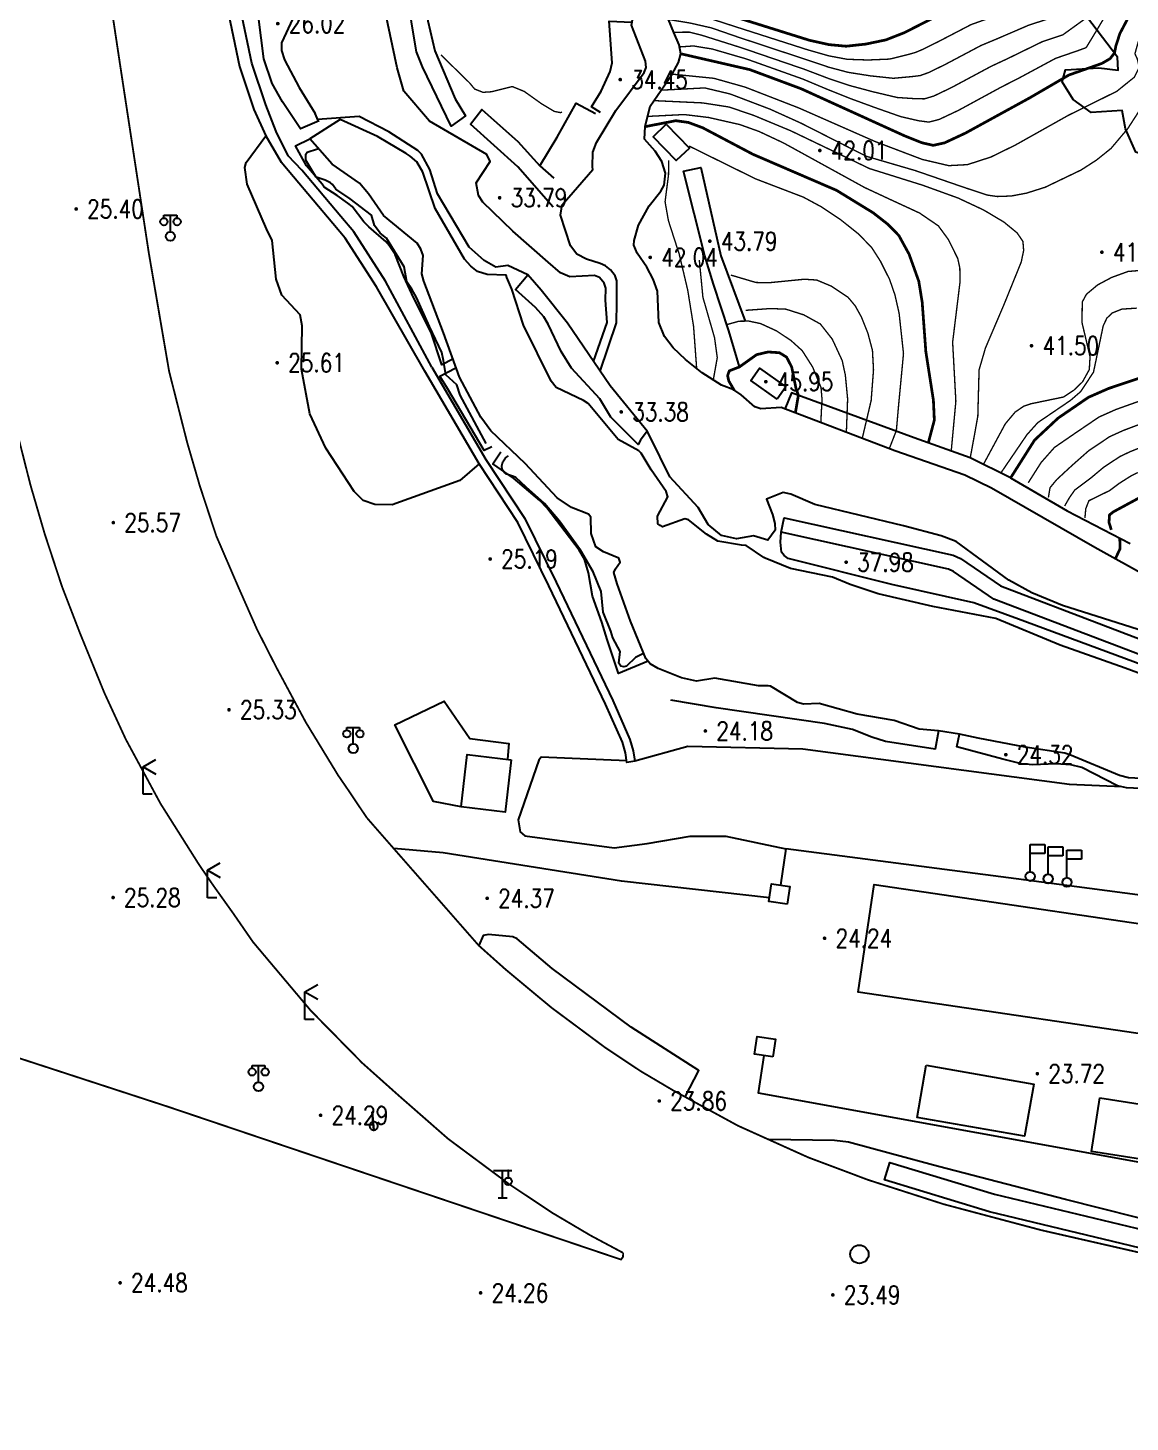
# Model space of a CAD drawing. Extents: x 404846 to 408477, y 3390929 to 3392894.
# Drawn here: x 406356.7 to 406416.8, y 3392216.5 to 3392292.5 of the extents above; entities that cross this region are included whole.
import ezdxf
from ezdxf.enums import TextEntityAlignment as Align

# ---------------------------------------------------------------- set-up
doc = ezdxf.new("R2010")
doc.units = 0
doc.header["$LTSCALE"] = 0.5
doc.header["$PDSIZE"] = 0.2
doc.layers.get('0').update_dxf_attribs({"linetype": 'CONTINUOUS'})
doc.layers.add('ASSIST', color=7, linetype='CONTINUOUS', plot=False)
for name, color, linetype in [('DGX', 2, 'CONTINUOUS'), ('DLDW', 11, 'CONTINUOUS'), ('DLSS', 4, 'CONTINUOUS'), ('DMTZ', 3, 'CONTINUOUS'), ('GCD', 1, 'CONTINUOUS'), ('GXYZ', 2, 'CONTINUOUS'), ('JMD', 6, 'CONTINUOUS'), ('SXSS', 5, 'CONTINUOUS'), ('ZBTZ', 3, 'CONTINUOUS')]:
    doc.layers.add(name, color=color, linetype=linetype)
doc.styles.add('HZ', font='rs.shx', dxfattribs={"width": 0.8, "bigfont": 'hztxt.shx'})
doc.linetypes.add('1033B', pattern='A,1,[186,AAA.SHX,S=1,R=0,X=0,Y=0],1', length=2)
doc.linetypes.add('10412', pattern='A,2,[158,AAA.SHX,S=1,R=0,X=0,Y=0],2,[151,AAA.SHX,S=1,R=0,X=0,Y=3],1e-11', length=4)
doc.linetypes.add('10422', pattern='A,0.75,[150,AAA.SHX,S=0.5,R=0,X=0,Y=0.5],1.5,[177,AAA.SHX,S=1,R=0,X=0,Y=0.4],0.75', length=3)
doc.linetypes.add('1161', pattern='A,0,[149,AAA.SHX,S=0.15,R=0,X=0,Y=0],-1.6', length=1.6)
doc.linetypes.add('444', pattern='A,4.5,[145,AAA.SHX,S=1,R=0,X=0,Y=1],4.5,-0.5,[146,AAA.SHX,S=1,R=0,X=0,Y=0],-0.5', length=10)

# ---------------------------------------------------------------- blocks, each defined once
blk = doc.blocks.new('gc097')
for p, q in [((-0.7, 2), (-0.7, 2.3)), ((-0.7, 2.3), (0.7, 2.3)), ((0, 0.5), (0, 2.3)), ((0.7, 2.3), (0.7, 2))]:
    blk.add_line(p, q)
for centre, radius in [((-0.7, 1.6), 0.4), ((0.73, 1.6), 0.4), ((0, 0), 0.5)]:
    blk.add_circle(centre, radius)
blk = doc.blocks.new('GC200')
at = {"linetype": 'Continuous', "const_width": 0.2, "flags": 128}
blk.add_lwpolyline([(-0.1, 0, 1), (0.1, 0, 1)], format="xyb", close=True, dxfattribs=at)
blk = doc.blocks.new('gc098')
for p, q in [((0, 0.5), (0, 3.5)), ((0, 3.5), (1.6, 3.5)), ((1.6, 3.5), (1.6, 2.5)), ((1.6, 2.5), (0, 2.5))]:
    blk.add_line(p, q)
blk.add_circle((0, 0), 0.5)
blk = doc.blocks.new('gc052')
for p, q in [((0, 3), (1.39, 3.8)), ((0, 3), (1.39, 2.2)), ((0, 0), (0, 3)), ((1, 0), (0, 0))]:
    blk.add_line(p, q)
blk = doc.blocks.new('gc063')
for p, q in [((-1, 3), (1, 3)), ((0, 0), (0, 3)), ((0.6, 3), (0.6, 2.2)), ((-0.5, 0), (0.5, 0))]:
    blk.add_line(p, q)
blk.add_circle((0.6, 1.8), 0.4)
blk.add_point((0.6, 3))
blk.add_point((0.6, 3))
blk = doc.blocks.new('gc188')
blk.add_circle((0, 0), 1)

msp = doc.modelspace()

# ---------------------------------------------------------------- linework, layer by layer
at = {"layer": 'ASSIST', "linetype": 'Continuous', "elevation": 24.33, "flags": 128}
msp.add_lwpolyline([(406375.618, 3392232.44), (406375.638, 3392232.442), (406375.657, 3392232.446), (406375.676, 3392232.451), (406375.694, 3392232.458), (406375.712, 3392232.467), (406375.729, 3392232.477), (406375.745, 3392232.488), (406375.76, 3392232.501), (406375.774, 3392232.515), (406375.786, 3392232.53), (406375.797, 3392232.546), (406375.807, 3392232.564), (406375.815, 3392232.582), (406375.821, 3392232.6), (406375.826, 3392232.619), (406375.829, 3392232.639), (406375.831, 3392232.658), (406375.831, 3392232.678), (406375.829, 3392232.697), (406375.825, 3392232.717), (406375.82, 3392232.736), (406375.813, 3392232.754), (406375.804, 3392232.772), (406375.794, 3392232.789), (406375.783, 3392232.805), (406375.77, 3392232.819), (406375.756, 3392232.833), (406375.741, 3392232.846), (406375.725, 3392232.857), (406375.708, 3392232.866), (406375.69, 3392232.874), (406375.671, 3392232.881), (406375.652, 3392232.886), (406375.633, 3392232.889), (406375.613, 3392232.89), (406375.593, 3392232.89), (406375.574, 3392232.888), (406375.554, 3392232.885), (406375.536, 3392232.879), (406375.517, 3392232.872), (406375.499, 3392232.864), (406375.483, 3392232.854), (406375.467, 3392232.842), (406375.452, 3392232.83), (406375.438, 3392232.816), (406375.426, 3392232.8), (406375.414, 3392232.784), (406375.405, 3392232.767), (406375.397, 3392232.749), (406375.39, 3392232.731), (406375.385, 3392232.712), (406375.382, 3392232.692), (406375.381, 3392232.673), (406375.381, 3392232.653), (406375.383, 3392232.633), (406375.386, 3392232.614), (406375.392, 3392232.595), (406375.399, 3392232.577), (406375.407, 3392232.559), (406375.417, 3392232.542), (406375.429, 3392232.526), (406375.441, 3392232.511), (406375.456, 3392232.497), (406375.471, 3392232.485), (406375.487, 3392232.474), (406375.504, 3392232.464), (406375.522, 3392232.456), (406375.541, 3392232.45), (406375.56, 3392232.445), (406375.579, 3392232.442), (406375.599, 3392232.44), (406375.618, 3392232.44)], close=True, dxfattribs=at)
at = {"layer": 'DGX', "linetype": 'Continuous', "flags": 128}
for points, const_width, elevation in [([(406413.178, 3392292.165), (406415.444, 3392293.8), (406417.288, 3392294.947), (406421.02, 3392296.231)], 0.075, 39), ([(406414.449, 3392291.467), (406415.031, 3392292.422), (406415.652, 3392293.471), (406415.995, 3392293.901), (406416.73, 3392294.372), (406418.525, 3392294.821), (406419.555, 3392295.178), (406421.708, 3392296.121)], 0.075, 39.5), ([(406412.213, 3392294.187), (406411.882, 3392294.032), (406411.539, 3392293.892), (406410.594, 3392293.602), (406408.963, 3392293.005), (406408.173, 3392292.723), (406406.372, 3392291.785), (406405.568, 3392291.385), (406405.154, 3392291.21), (406404.741, 3392291.09), (406403.732, 3392290.843), (406402.562, 3392290.794), (406401.42, 3392290.832), (406400.423, 3392291.019), (406399.254, 3392291.353), (406395.32, 3392292.612), (406393.756, 3392293.118), (406392.592, 3392293.405), (406391.686, 3392293.47)], 0.075, 38), ([(406395.121, 3392293.199), (406399.36, 3392291.87), (406400.437, 3392291.631), (406401.364, 3392291.545), (406402.434, 3392291.661), (406403.527, 3392291.889), (406404.548, 3392292.288), (406407.626, 3392293.86)], 0.15, 37.5), ([(406392.359, 3392291.131), (406396.115, 3392290.267), (406398.91, 3392289.226), (406404.554, 3392286.657), (406405.496, 3392286.28), (406406.112, 3392286.14), (406406.731, 3392286.276), (406407.87, 3392286.808), (406411.397, 3392288.743), (406413.511, 3392289.976), (406415.312, 3392290.608), (406415.756, 3392290.868), (406415.997, 3392291.179), (406416.069, 3392291.553), (406416.29, 3392292.239), (406416.767, 3392293.145)], 0.15, 40), ([(406412.358, 3392293.029), (406411.324, 3392292.695), (406409.571, 3392291.94), (406408.72, 3392291.586), (406406.747, 3392290.541), (406405.859, 3392290.108), (406405.394, 3392289.942), (406404.93, 3392289.887), (406403.938, 3392289.796), (406402.689, 3392289.929), (406401.475, 3392290.12), (406400.416, 3392290.401), (406399.168, 3392290.821), (406395.519, 3392292.026), (406394.015, 3392292.546), (406392.822, 3392292.816), (406391.683, 3392293)], 0.075, 38.5), ([(406413.178, 3392292.165), (406412.053, 3392291.789), (406410.18, 3392290.874), (406409.268, 3392290.449), (406407.121, 3392289.297), (406406.15, 3392288.831), (406405.633, 3392288.675), (406405.119, 3392288.685), (406404.143, 3392288.75), (406402.817, 3392289.063), (406401.531, 3392289.407), (406400.409, 3392289.784), (406399.082, 3392290.289), (406395.718, 3392291.44), (406393.502, 3392292.141), (406392.829, 3392292.312), (406392.472, 3392292.311), (406391.961, 3392292.302)], 0.075, 39), ([(406402.455, 3392285.546), (406405.126, 3392284.766), (406407.909, 3392283.807), (406409.044, 3392283.431), (406409.6, 3392283.349), (406410.369, 3392283.377), (406411.193, 3392283.532), (406412.214, 3392283.854), (406414.178, 3392284.797), (406415.023, 3392285.343), (406415.808, 3392285.974), (406416.722, 3392287.058), (406417.565, 3392288.363), (406418.156, 3392290.067), (406418.679, 3392291.457), (406419.903, 3392293.058)], 0.075, 41), ([(406402.935, 3392286.351), (406405.513, 3392285.372), (406406.956, 3392285.033), (406407.975, 3392285.087), (406409.256, 3392285.502), (406410.577, 3392286.148), (406413.472, 3392287.773), (406416.119, 3392289.085), (406417.071, 3392289.852), (406417.346, 3392290.387), (406417.243, 3392290.84), (406417.109, 3392291.135), (406417.536, 3392292.651)], 0.075, 40.5), ([(406414.449, 3392291.467), (406413.997, 3392291.302), (406412.782, 3392290.883), (406410.788, 3392289.809), (406409.815, 3392289.313), (406407.496, 3392288.052), (406406.44, 3392287.553), (406405.873, 3392287.408), (406405.307, 3392287.482), (406404.349, 3392287.703), (406402.944, 3392288.197), (406401.586, 3392288.695), (406400.402, 3392289.167), (406398.996, 3392289.757), (406395.917, 3392290.853), (406394.065, 3392291.392), (406393.036, 3392291.56), (406392.279, 3392291.507)], 0.075, 39.5), ([(406379.275, 3392291.068), (406380.83, 3392289.547), (406381.108, 3392289.211), (406381.56, 3392289.031), (406382.023, 3392289.062), (406383.163, 3392289.345), (406383.811, 3392289.081), (406384.754, 3392288.409), (406385.442, 3392287.994), (406385.78, 3392287.924), (406385.877, 3392287.956)], 0.075, 34), ([(406391.282, 3392289.148), (406393.654, 3392289.271), (406395.039, 3392288.941), (406397.209, 3392288.115), (406398.9, 3392287.351), (406402.455, 3392285.546)], 0.075, 41), ([(406391.878, 3392290.022), (406394.152, 3392289.796), (406395.854, 3392289.316), (406398.783, 3392288.179), (406402.935, 3392286.351)], 0.075, 40.5), ([(406390.894, 3392288.578), (406393.538, 3392288.454), (406394.986, 3392288.229), (406396.342, 3392287.766), (406398.354, 3392286.929), (406402.637, 3392284.873)], 0.075, 41.5), ([(406390.548, 3392287.718), (406392.535, 3392287.819), (406393.87, 3392287.658), (406395.568, 3392287.272), (406396.617, 3392286.896), (406397.95, 3392286.27), (406402.378, 3392283.836), (406403.63, 3392283.252)], 0.075, 42), ([(406390.41, 3392287.161), (406392.077, 3392287.484), (406392.765, 3392287.387), (406393.543, 3392287.098), (406396.278, 3392285.654), (406400.844, 3392283.684), (406402.844, 3392282.457), (406403.643, 3392281.831), (406404.236, 3392281.225), (406404.794, 3392280.208), (406405.325, 3392278.727), (406405.511, 3392277.579), (406405.709, 3392274.891), (406406.122, 3392272.237), (406406.172, 3392271.155), (406405.844, 3392269.914)], 0.15, 42.5), ([(406392.802, 3392286.1), (406396.428, 3392284.312), (406399.029, 3392283.316), (406400, 3392282.794), (406401.057, 3392282.09), (406402.032, 3392281.312), (406402.756, 3392280.568), (406403.232, 3392279.823), (406403.735, 3392278.822), (406404.025, 3392277.982), (406404.251, 3392276.987), (406404.491, 3392274.784), (406404.216, 3392271.885), (406404.103, 3392270.593), (406403.716, 3392269.596)], 0.075, 43), ([(406393.214, 3392273.967), (406393.045, 3392276.265), (406392.726, 3392278.246), (406392.262, 3392280.209), (406391.673, 3392282.034), (406391.492, 3392283.062), (406391.677, 3392284.524), (406391.69, 3392285.319)], 0.075, 43), ([(406402.637, 3392284.873), (406405.533, 3392283.966), (406407.466, 3392283.267), (406408.859, 3392282.615), (406409.968, 3392281.955), (406410.688, 3392281.363), (406411.004, 3392280.897), (406411.042, 3392280.405), (406410.909, 3392279.773), (406409.971, 3392277.459), (406408.96, 3392275.09), (406408.612, 3392273.896), (406408.543, 3392271.371), (406408.38, 3392270.456), (406408.129, 3392269.091)], 0.075, 41.5), ([(406403.63, 3392283.252), (406405.372, 3392282.446), (406406.39, 3392281.75), (406406.933, 3392281.01), (406407.449, 3392279.968), (406407.561, 3392279.456), (406407.575, 3392278.706), (406407.17, 3392275.405), (406407.346, 3392272.185), (406407.093, 3392269.464)], 0.075, 42), ([(406394.12, 3392273.347), (406394.337, 3392274.563), (406394.19, 3392275.645), (406393.555, 3392277.85), (406393.358, 3392279.882)], 0.075, 43.5), ([(406395.076, 3392279.066), (406396.44, 3392278.662), (406397.125, 3392278.645), (406399.085, 3392278.838), (406399.755, 3392278.796), (406400.558, 3392278.46), (406401.466, 3392277.855), (406401.855, 3392277.393), (406402.2, 3392276.771), (406402.546, 3392275.904), (406402.798, 3392274.96), (406402.856, 3392273.899), (406402.727, 3392272.225), (406402.241, 3392270.157)], 0.075, 43.5), ([(406408.847, 3392268.738), (406410.041, 3392270.953), (406410.582, 3392271.598), (406411.046, 3392271.912), (406411.425, 3392272.044), (406413.212, 3392272.414), (406413.771, 3392272.781), (406414.254, 3392273.245), (406414.622, 3392273.913), (406414.662, 3392274.615), (406414.224, 3392276.475), (406414.238, 3392277.598), (406414.465, 3392278.019), (406415.071, 3392278.526), (406415.842, 3392278.938), (406416.733, 3392279.261), (406417.568, 3392279.333)], 0.075, 41), ([(406395.883, 3392277.142), (406397.239, 3392277.24), (406398.079, 3392277.206), (406399.054, 3392276.896), (406399.958, 3392276.398), (406400.608, 3392275.57), (406401.149, 3392274.402), (406401.32, 3392273.61), (406401.445, 3392272.309), (406401.375, 3392270.486)], 0.075, 44), ([(406417.198, 3392277.262), (406416.398, 3392277.208), (406415.881, 3392277.003), (406415.585, 3392276.726), (406415.382, 3392276.307), (406414.85, 3392273.769), (406414.154, 3392272.714), (406413.605, 3392272.238), (406411.818, 3392271.023), (406411.223, 3392270.363), (406409.798, 3392268.271)], 0.075, 40.5), ([(406394.897, 3392276.375), (406395.522, 3392276.55), (406396.059, 3392276.555), (406396.702, 3392276.419), (406397.563, 3392276.024), (406398.365, 3392275.49), (406398.972, 3392274.94), (406399.54, 3392274.045), (406399.995, 3392272.933), (406400.048, 3392272.29), (406399.983, 3392271.015)], 0.075, 44.5), ([(406435.065, 3392276.253), (406434.528, 3392275.762), (406433.783, 3392275.197), (406432.813, 3392274.613), (406431.965, 3392274.227), (406431.194, 3392274.031), (406429.603, 3392274.126), (406428.91, 3392273.999), (406428.298, 3392273.532), (406424.476, 3392270.659), (406422.207, 3392269.172), (406417.419, 3392266.958), (406415.928, 3392266.151), (406415.725, 3392265.987), (406415.696, 3392265.58), (406415.823, 3392265.172)], 0.15, 37.5), ([(406395.261, 3392272.786), (406394.963, 3392273.296), (406394.901, 3392273.586), (406394.994, 3392273.843), (406395.547, 3392274.056), (406396.478, 3392274.723), (406397.107, 3392274.872), (406397.729, 3392274.83), (406398.118, 3392274.588), (406398.397, 3392274.047), (406398.629, 3392272.889), (406398.759, 3392272.506), (406398.594, 3392271.543)], 0.15, 45), ([(406410.333, 3392268.007), (406411.637, 3392270.065), (406412.922, 3392271.266), (406414.576, 3392272.4), (406415.669, 3392272.88), (406418.811, 3392273.933)], 0.15, 40), ([(406419.18, 3392272.843), (406416.069, 3392271.734), (406415.151, 3392271.325), (406413.754, 3392270.376), (406412.722, 3392269.666), (406411.993, 3392268.842), (406411.293, 3392267.741)], 0.075, 39.5), ([(406419.55, 3392271.753), (406416.468, 3392270.588), (406415.725, 3392270.25), (406414.586, 3392269.485), (406413.686, 3392268.69), (406412.844, 3392267.91), (406412.481, 3392267.472), (406412.39, 3392266.935)], 0.075, 39), ([(406419.92, 3392270.663), (406416.868, 3392269.443), (406416.3, 3392269.175), (406415.418, 3392268.595), (406414.71, 3392268.003), (406413.829, 3392267.342), (406413.541, 3392266.931), (406413.278, 3392266.474)], 0.075, 38.5), ([(406417.268, 3392268.297), (406416.875, 3392268.1), (406416.25, 3392267.704), (406415.734, 3392267.316), (406414.601, 3392266.762), (406414.429, 3392266.324), (406414.383, 3392265.814)], 0.075, 38), ([(406416.284, 3392264.73), (406416.299, 3392264.144), (406416.04, 3392263.588)], 0.15, 37.5)]:
    msp.add_lwpolyline(points, dxfattribs=dict(at, const_width=const_width, elevation=elevation))
at = {"layer": 'DLDW', "linetype": 'Continuous'}
for p, q in [((406375.518, 3392233.435), (406375.538, 3392233.437)), ((406375.618, 3392232.44), (406375.518, 3392233.435)), ((406375.638, 3392232.442), (406375.538, 3392233.437)), ((406375.568, 3392232.938), (406375.588, 3392232.94))]:
    msp.add_line(p, q, dxfattribs=at)
at = {"layer": 'DLSS', "linetype": 'Continuous', "const_width": 0.1, "flags": 128}
for points, elevation in [([(406321.363, 3392363.37), (406325.194, 3392361.305), (406327.691, 3392359.851), (406329.502, 3392358.625), (406331.939, 3392356.815), (406333.919, 3392355.167), (406336.495, 3392352.862), (406338.799, 3392350.632), (406341.009, 3392348.331), (406344.475, 3392344.096), (406346.167, 3392341.732), (406347.989, 3392338.984), (406350.903, 3392333.92), (406352.078, 3392331.515), (406353.473, 3392328.379), (406354.77, 3392324.956), (406356.083, 3392321), (406356.945, 3392317.789), (406358.044, 3392313.046), (406358.958, 3392308.331), (406360.178, 3392301.12), (406361.767, 3392290.6), (406363.338, 3392280.298)], 24.191), ([(406363.338, 3392280.298), (406364.45, 3392273.813), (406365.437, 3392269.926), (406366.122, 3392267.573), (406367.019, 3392264.847)], 25.379), ([(406355.785, 3392271.973), (406356.895, 3392267.599), (406357.666, 3392264.952), (406358.609, 3392262.082), (406359.595, 3392259.524), (406360.923, 3392256.274), (406362.088, 3392253.75)], 25.378), ([(406375.227, 3392249.475), (406374.239, 3392250.948), (406373.661, 3392251.792), (406371.897, 3392254.688), (406370.293, 3392257.679), (406369.245, 3392259.739), (406368.202, 3392262.102), (406367.019, 3392264.847)], 25.129), ([(406367.955, 3392244.243), (406366.855, 3392245.785), (406366.093, 3392246.898), (406363.981, 3392250.242), (406362.088, 3392253.75)], 25.011), ([(406395.474, 3392232.674), (406391.925, 3392234.609), (406390.166, 3392235.649), (406388.204, 3392236.955), (406385.295, 3392239.118), (406382.804, 3392241.191), (406381.332, 3392242.505), (406375.834, 3392248.778), (406375.227, 3392249.475)], 24.224), ([(406389.209, 3392225.742), (406387.431, 3392226.691), (406385.325, 3392227.936), (406382.963, 3392229.509), (406379.664, 3392231.962), (406376.972, 3392234.321), (406374.98, 3392236.099), (406372.175, 3392238.953), (406369.025, 3392242.694), (406367.955, 3392244.243)], 24.267), ([(406355.172, 3392236.721), (406364.41, 3392233.707), (406389.087, 3392225.379), (406389.195, 3392225.519), (406389.209, 3392225.742)], 24.098), ([(406395.474, 3392232.674), (406399.313, 3392230.944), (406402.574, 3392229.72), (406406.687, 3392228.397), (406411.999, 3392226.984), (406420.597, 3392225.02), (406430.314, 3392222.927), (406442.082, 3392220.514), (406465.681, 3392215.626)], 23.073)]:
    msp.add_lwpolyline(points, dxfattribs=dict(at, elevation=elevation))
at = {"layer": 'DMTZ', "linetype": '10422', "flags": 128}
for points, elevation in [([(406377.184, 3392299.189), (406378.236, 3392295.158), (406378.56, 3392292.93), (406378.935, 3392291.293), (406380.043, 3392288.67), (406380.615, 3392287.747), (406379.828, 3392287.186), (406378.274, 3392290.416), (406377.947, 3392291.24), (406377.689, 3392292.753), (406377.329, 3392295.213), (406376.236, 3392298.926), (406377.184, 3392299.189)], 34.658), ([(406391.559, 3392287.296), (406392.817, 3392285.986), (406392.103, 3392285.318), (406390.847, 3392286.607), (406391.559, 3392287.296)], 43.356), ([(406397.604, 3392272.306), (406396.171, 3392273.325), (406396.637, 3392273.981), (406398.071, 3392272.962), (406397.604, 3392272.306)], 45.967), ([(406383.106, 3392252.638), (406382.772, 3392249.784), (406380.372, 3392250.064), (406380.705, 3392252.918), (406383.106, 3392252.638)], 25.863)]:
    msp.add_lwpolyline(points, close=True, dxfattribs=dict(at, elevation=elevation))
at = {"layer": 'DMTZ', "linetype": '1033B', "flags": 128}
for points, elevation in [([(406397.822, 3392271.837), (406396.708, 3392271.773), (406396.394, 3392271.884), (406395.649, 3392272.538), (406395.236, 3392272.801), (406394.575, 3392273.059), (406393.518, 3392273.728), (406392.596, 3392274.453), (406391.934, 3392275.093), (406391.467, 3392275.721), (406391.149, 3392276.488), (406391.079, 3392278.194), (406390.844, 3392278.85), (406390.505, 3392279.492), (406389.973, 3392280.252), (406389.79, 3392280.694), (406389.801, 3392280.952), (406390.05, 3392281.789), (406390.633, 3392282.843), (406391.268, 3392283.643), (406391.441, 3392283.972), (406391.523, 3392284.62), (406391.318, 3392285.26), (406390.948, 3392285.828), (406390.37, 3392286.482), (406390.41, 3392287.161), (406390.687, 3392288.274), (406391.878, 3392290.022), (406392.217, 3392290.656), (406392.359, 3392291.131), (406392.253, 3392291.628), (406391.961, 3392292.302), (406391.683, 3392293), (406391.667, 3392293.39), (406391.899, 3392294.404), (406391.777, 3392295.325), (406391.134, 3392296.949)], 41.502), ([(406378.654, 3392287.465), (406377.248, 3392289.092), (406376.893, 3392290.37), (406376.002, 3392294.578)], 33.963), ([(406378.958, 3392282.694), (406378.282, 3392284.668), (406377.963, 3392285.247), (406377.588, 3392285.557), (406377.383, 3392285.698), (406375.806, 3392286.613), (406373.77, 3392287.553), (406372.125, 3392286.502)], 30.482), ([(406388.325, 3392276.474), (406388.25, 3392277.691), (406388.255, 3392278.357), (406388.17, 3392278.628), (406387.907, 3392278.933), (406387.64, 3392279.05), (406386.301, 3392278.978), (406385.79, 3392279.194), (406385.114, 3392279.768), (406383.188, 3392281.454), (406381.553, 3392283.039), (406381.32, 3392283.407), (406381.186, 3392284.093), (406381.954, 3392285.255), (406381.766, 3392285.644), (406378.654, 3392287.465)], 36.108), ([(406388.933, 3392270.096), (406387.295, 3392272.054), (406387.052, 3392272.224), (406385.557, 3392272.931), (406385.273, 3392273.274), (406383.775, 3392276.327), (406383.129, 3392278.291), (406382.87, 3392278.927), (406382.836, 3392279.052), (406381.784, 3392279.088), (406381.267, 3392279.26), (406380.893, 3392279.556), (406380.552, 3392279.925), (406378.958, 3392282.694)], 31.929), ([(406425.206, 3392256.968), (406425.147, 3392258.364), (406420.884, 3392260.895), (406414.921, 3392264.21), (406409.291, 3392267.44), (406407.827, 3392268.149), (406404.026, 3392269.478), (406397.822, 3392271.837)], 38.657), ([(406439.71, 3392248.171), (406438.684, 3392249.546), (406434.027, 3392251.069), (406427.694, 3392253.468), (406425.412, 3392254.788), (406424.936, 3392255.06), (406424.707, 3392254.896), (406422.352, 3392255.732), (406419.483, 3392256.563), (406416.571, 3392257.631), (406413.039, 3392258.875), (406409.523, 3392260.333), (406406.098, 3392260.99), (406403.101, 3392261.688), (406401.577, 3392262.183), (406400.617, 3392262.584), (406398.331, 3392263.064), (406396.948, 3392263.634), (406396.881, 3392263.668), (406395.907, 3392264.317), (406395.657, 3392264.343), (406394.373, 3392264.562), (406393.744, 3392264.939), (406392.768, 3392265.725), (406392.572, 3392265.772), (406391.351, 3392265.345), (406391.223, 3392265.404), (406391.099, 3392265.506), (406391.081, 3392265.92), (406391.647, 3392266.98), (406391.55, 3392267.256), (406390.735, 3392268.447), (406390.195, 3392269.355), (406390.059, 3392269.484), (406388.933, 3392270.096)], 32.837)]:
    msp.add_lwpolyline(points, dxfattribs=dict(at, elevation=elevation))
at = {"layer": 'DMTZ', "linetype": '10422', "flags": 128}
for points, elevation in [([(406372.631, 3392287.479), (406371.614, 3392287.033), (406370.623, 3392288.52), (406370.07, 3392289.51), (406369.61, 3392290.851), (406369.321, 3392293.156), (406368.994, 3392294.837), (406369.878, 3392295.046)], 26.005), ([(406387.967, 3392287.926), (406387.479, 3392288.235), (406388.015, 3392289.09), (406388.495, 3392290.17), (406388.6, 3392290.644), (406388.45, 3392292.916), (406389.687, 3392292.863)], 34.574), ([(406385.382, 3392282.772), (406383.464, 3392284.968), (406380.887, 3392287.294), (406381.498, 3392288.094), (406383.459, 3392286.346), (406384.664, 3392285.021), (406385.433, 3392284.342)], 34.965), ([(406384.664, 3392285.021), (406385.611, 3392286.587), (406386.643, 3392288.436), (406387.703, 3392287.885)], 34.536), ([(406379.926, 3392274.472), (406379.32, 3392274.175), (406378.74, 3392275.935), (406377.795, 3392277.814), (406377.24, 3392278.987), (406376.767, 3392280.179), (406376.444, 3392280.686), (406376.292, 3392280.886), (406375.335, 3392281.69), (406375.072, 3392281.974), (406374.428, 3392282.801), (406374.194, 3392282.984), (406373.607, 3392283.41), (406372.907, 3392283.855), (406372.786, 3392284.02), (406371.949, 3392285.026), (406371.333, 3392286.117), (406372.125, 3392286.502)], 25.969), ([(406395.547, 3392274.056), (406394.969, 3392276.02), (406394.136, 3392278.565), (406393.667, 3392280.116), (406392.488, 3392284.725), (406393.436, 3392284.937), (406394.538, 3392280.114), (406395.851, 3392276.551)], 44.123), ([(406390.518, 3392270.56), (406390.152, 3392270.055), (406390.024, 3392269.834), (406388.54, 3392271.315), (406387.941, 3392272.321), (406386.381, 3392273.987), (406385.831, 3392274.902), (406385.117, 3392276.393), (406384.879, 3392276.784), (406384.422, 3392277.304), (406383.343, 3392278.276), (406384.015, 3392279.087)], 33.466), ([(406382.037, 3392269.695), (406381.633, 3392269.502), (406379.632, 3392272.885), (406379.215, 3392273.556), (406380.089, 3392274.016)], 25.842), ([(406390.566, 3392258.013), (406388.949, 3392257.337), (406388.338, 3392259.185), (406388.039, 3392260.132), (406387.532, 3392261.557), (406387.317, 3392262.82), (406387.093, 3392263.573), (406386.812, 3392264.07), (406385.05, 3392266.379), (406384.671, 3392266.773), (406383.23, 3392267.998), (406382.093, 3392268.776), (406382.543, 3392269.435)], 25.641), ([(406410.333, 3392268.007), (406413.412, 3392266.215), (406416.855, 3392264.435)], 39.018), ([(406424.936, 3392255.06), (406417.983, 3392257.622), (406410.77, 3392260.306), (406408.335, 3392261.194), (406403.851, 3392262.183), (406398.195, 3392263.616), (406397.987, 3392263.768), (406397.845, 3392263.961), (406397.784, 3392264.501), (406397.816, 3392265.047)], 36.754), ([(406406.4, 3392254.215), (406406.224, 3392253.207), (406403.515, 3392253.631), (406402.766, 3392253.863), (406401.706, 3392254.284), (406400.183, 3392254.614), (406394.268, 3392255.466), (406391.809, 3392255.882)], 24.739), ([(406380.372, 3392250.064), (406378.87, 3392250.364), (406376.751, 3392254.538), (406379.445, 3392255.829), (406380.852, 3392253.789), (406382.981, 3392253.518), (406382.9, 3392252.662)], 25.265), ([(406431.663, 3392248.914), (406425.563, 3392250.088), (406423.738, 3392250.381), (406422.222, 3392250.407), (406421.952, 3392250.48), (406419.166, 3392250.97), (406418.561, 3392251.006), (406416.647, 3392251.095), (406416.153, 3392251.216), (406414.212, 3392252.212), (406413.606, 3392252.353), (406412.793, 3392252.414), (406411.539, 3392252.359), (406410.932, 3392252.421), (406409.913, 3392252.665), (406407.392, 3392253.341), (406407.55, 3392254.032)], 24.047)]:
    msp.add_lwpolyline(points, dxfattribs=dict(at, elevation=elevation))
at = {"layer": 'DMTZ', "linetype": '10412', "elevation": 35.599, "flags": 128}
msp.add_lwpolyline([(406387.597, 3392274.349), (406388.325, 3392276.474)], dxfattribs=at)
at = {"layer": 'JMD', "linetype": '444', "flags": 128}
for points, elevation in [([(406381.733, 3392269.878), (406380.317, 3392272.523), (406380.137, 3392273.078), (406379.533, 3392273.625), (406379.417, 3392274.415), (406379.327, 3392274.851), (406378.656, 3392276.269), (406377.947, 3392277.838), (406377.68, 3392278.295), (406377.42, 3392278.705), (406377.27, 3392279.508), (406376.304, 3392281.071), (406375.95, 3392281.358), (406375.646, 3392281.771), (406375.479, 3392282.339), (406374.315, 3392283.23), (406373.544, 3392283.746), (406373.357, 3392284.002), (406373.244, 3392284.103), (406372.957, 3392284.248), (406372.461, 3392284.404), (406372.336, 3392284.608), (406371.904, 3392285.325), (406371.906, 3392285.654), (406371.983, 3392285.761), (406372.541, 3392285.949)], 26.606), ([(406390.349, 3392258.45), (406389.885, 3392258.207), (406389.382, 3392257.741), (406389.235, 3392257.695), (406389.082, 3392257.732), (406388.979, 3392257.896), (406389.035, 3392258.54), (406388.641, 3392259.283), (406388.539, 3392259.651), (406388.122, 3392260.686), (406388.006, 3392261.801), (406387.572, 3392262.882), (406386.885, 3392264.073), (406385.729, 3392265.644), (406384.91, 3392266.611), (406383.914, 3392267.501), (406383.357, 3392268.02), (406383.222, 3392268.082), (406382.85, 3392268.208), (406382.711, 3392268.323), (406382.602, 3392268.469), (406382.582, 3392268.669), (406382.645, 3392268.873), (406382.786, 3392269.095), (406382.956, 3392269.215)], 26.485), ([(406417.531, 3392245.234), (406411.055, 3392246.079), (406398.071, 3392247.777), (406397.789, 3392245.797)], 26.152), ([(406396.873, 3392236.506), (406396.573, 3392234.48), (406420.367, 3392230.139)], 25.79)]:
    msp.add_lwpolyline(points, dxfattribs=dict(at, elevation=elevation))
at = {"layer": 'JMD', "linetype": 'Continuous', "flags": 128}
for points, elevation in [([(406398.153, 3392244.762), (406397.156, 3392244.902), (406397.291, 3392245.866), (406398.288, 3392245.727), (406398.153, 3392244.762)], 26.636), ([(406421.966, 3392237.017), (406402.019, 3392239.966), (406402.887, 3392245.838), (406422.834, 3392242.888), (406421.966, 3392237.017)], 26.478), ([(406397.371, 3392236.437), (406396.374, 3392236.576), (406396.509, 3392237.541), (406397.506, 3392237.401), (406397.371, 3392236.437)], 26.636), ([(406405.733, 3392235.98), (406411.593, 3392234.945), (406411.09, 3392232.1), (406405.23, 3392233.135), (406405.733, 3392235.98)], 26.492), ([(406415.189, 3392234.2), (406421, 3392233.298), (406420.546, 3392230.37), (406414.735, 3392231.272), (406415.189, 3392234.2)], 26.139)]:
    msp.add_lwpolyline(points, close=True, dxfattribs=dict(at, elevation=elevation))
at = {"layer": 'SXSS', "linetype": 'Continuous', "flags": 128}
for points, elevation in [([(406370.946, 3392285.56), (406370.286, 3392286.886), (406369.718, 3392288.352), (406368.958, 3392290.622), (406368.262, 3392293.916), (406367.22, 3392297.629), (406366.553, 3392299.955), (406365.369, 3392302.943), (406363.671, 3392306.907), (406363.385, 3392307.654), (406363.273, 3392308.292), (406363.205, 3392309.641), (406363.005, 3392314.452), (406362.54, 3392316.18), (406361.342, 3392320.07), (406359.719, 3392325.647), (406357.892, 3392331.975), (406357.309, 3392333.903), (406355.664, 3392337.391)], 25.087), ([(406356.663, 3392333.654), (406357.23, 3392331.776), (406359.103, 3392325.48), (406360.843, 3392319.945), (406362.044, 3392315.958), (406362.526, 3392314.454), (406362.514, 3392309.625), (406362.586, 3392308.214), (406362.716, 3392307.469), (406363.031, 3392306.647), (406364.73, 3392302.68), (406365.898, 3392299.732), (406366.555, 3392297.441), (406367.591, 3392293.751), (406368.29, 3392290.44), (406369.074, 3392288.1), (406369.725, 3392286.65), (406370.561, 3392285.225)], 25.087), ([(406378.768, 3392274.039), (406376.251, 3392278.736), (406374.516, 3392281.43), (406373.819, 3392282.251), (406371.681, 3392284.791), (406370.946, 3392285.56)], 25.434), ([(406378.391, 3392273.817), (406375.751, 3392278.432), (406374.045, 3392281.081), (406373.372, 3392281.873), (406371.229, 3392284.42), (406370.561, 3392285.225)], 25.434), ([(406378.768, 3392274.039), (406381.726, 3392269.011), (406383.85, 3392265.795), (406385.549, 3392262.314), (406388.64, 3392255.857), (406389.578, 3392253.74), (406389.756, 3392253.115), (406389.846, 3392252.553), (406389.414, 3392252.484), (406389.328, 3392253.021), (406389.166, 3392253.591), (406388.243, 3392255.674), (406385.155, 3392262.123), (406383.469, 3392265.578), (406381.355, 3392268.78), (406378.391, 3392273.817)], 24.909), ([(406425.288, 3392255.411), (406420.736, 3392257.086), (406409.41, 3392261.395), (406407.21, 3392262.906), (406406.952, 3392263.021), (406397.816, 3392265.047), (406397.989, 3392265.83), (406407.204, 3392263.787), (406407.603, 3392263.609), (406409.785, 3392262.111), (406421.017, 3392257.837), (406425.565, 3392256.163)], 35.324), ([(406472.838, 3392214.272), (406460.599, 3392216.894), (406452.163, 3392218.676), (406442.565, 3392220.702), (406428.053, 3392223.682), (406418.318, 3392225.79), (406409.189, 3392227.986), (406403.457, 3392229.726), (406403.745, 3392230.677), (406409.45, 3392228.945), (406418.54, 3392226.759), (406428.258, 3392224.655), (406442.768, 3392221.675), (406452.368, 3392219.649), (406460.806, 3392217.867), (406473.046, 3392215.244)], 22.769)]:
    msp.add_lwpolyline(points, dxfattribs=dict(at, elevation=elevation))
at = {"layer": 'ZBTZ', "linetype": '1161', "flags": 128}
for points, elevation in [([(406355.236, 3392344.151), (406357.07, 3392341.049), (406357.556, 3392340.005), (406357.864, 3392339.053), (406358.174, 3392336.14), (406358.38, 3392335.127), (406358.842, 3392334.311), (406360.318, 3392332.585), (406360.987, 3392331.401), (406361.631, 3392329.775), (406362.037, 3392328.279), (406362.2, 3392326.988), (406362.12, 3392326.132), (406361.697, 3392323.945), (406361.602, 3392323.097), (406361.697, 3392322.085), (406361.929, 3392321.603), (406362.624, 3392320.632), (406363.345, 3392319.288), (406364.035, 3392317.514), (406364.526, 3392315.706), (406364.72, 3392314.273), (406364.471, 3392310.985), (406364.556, 3392309.9), (406364.802, 3392309.289), (406365.592, 3392307.801), (406367.041, 3392304.253), (406367.907, 3392302.265), (406368.262, 3392300.969), (406368.83, 3392298.018), (406369.375, 3392296.103), (406370.003, 3392294.783), (406370.928, 3392293.666), (406371.199, 3392293.06), (406370.579, 3392291.734), (406370.585, 3392291.303), (406370.737, 3392290.804), (406371.538, 3392289.291), (406372.408, 3392287.868)], 25.563), ([(406387.951, 3392273.828), (406388.848, 3392276.453), (406388.853, 3392277.555), (406388.869, 3392278.76), (406388.762, 3392279.023), (406388.518, 3392279.349), (406388.25, 3392279.568), (406387.944, 3392279.695), (406387.204, 3392279.927), (406386.685, 3392280.205), (406386.334, 3392280.653), (406385.787, 3392282.328), (406385.886, 3392282.888), (406387.545, 3392284.815), (406387.541, 3392284.968), (406387.557, 3392285.763), (406387.749, 3392286.299), (406388.815, 3392288.046), (406390.354, 3392290.119), (406390.452, 3392290.393), (406390.417, 3392290.734), (406389.654, 3392292.692), (406389.801, 3392293.46), (406390.615, 3392296.126), (406391.134, 3392296.949)], 36.185), ([(406372.575, 3392287.493), (406372.408, 3392287.868)], 26.015), ([(406397.496, 3392265.153), (406397.101, 3392264.602), (406396.307, 3392264.848), (406395.393, 3392264.674), (406394.574, 3392264.868), (406393.833, 3392265.467), (406393.298, 3392266.387), (406391.755, 3392268.071), (406390.684, 3392270.249), (406390.518, 3392270.56), (406388.503, 3392273.017), (406386.175, 3392276.437), (406384.741, 3392278.251), (406384.015, 3392279.087), (406382.919, 3392279.584), (406382.256, 3392279.504), (406381.623, 3392279.861), (406380.808, 3392280.579), (406379.088, 3392283.504), (406378.666, 3392284.821), (406378.211, 3392285.656), (406378.013, 3392285.862), (406376.421, 3392286.882), (406374.816, 3392287.707), (406372.535, 3392287.55)], 32.69), ([(406381.355, 3392268.78), (406380.302, 3392267.872), (406376.606, 3392266.535), (406375.661, 3392266.547), (406375.025, 3392266.771), (406374.548, 3392267.267), (406372.995, 3392269.621), (406372.127, 3392271.507), (406371.67, 3392273.941), (406371.712, 3392276.299), (406371.589, 3392276.902), (406370.595, 3392277.971), (406370.279, 3392278.847), (406370.07, 3392280.946), (406369.761, 3392281.582), (406368.698, 3392284.029), (406368.582, 3392284.931), (406368.643, 3392285.202), (406369.725, 3392286.65)], 25.55), ([(406439.71, 3392248.171), (406430.834, 3392249.655), (406424.339, 3392250.866), (406421.724, 3392251.006), (406419.144, 3392251.519), (406416.75, 3392251.644), (406416.276, 3392251.78), (406413.565, 3392252.905), (406413.284, 3392252.992), (406411.125, 3392253.327), (406408.565, 3392253.805), (406407.55, 3392254.032), (406406.4, 3392254.215), (406405.348, 3392254.308), (406403.988, 3392254.776), (406401.956, 3392255.123), (406399.9, 3392255.701), (406399.041, 3392255.662), (406398.716, 3392255.751), (406397.238, 3392256.641), (406397.116, 3392256.667), (406396.586, 3392256.667), (406394.203, 3392257.076), (406393.213, 3392256.925), (406392.394, 3392257.096), (406391.109, 3392257.602), (406390.681, 3392257.87), (406390.451, 3392258.155), (406389.605, 3392260.187), (406388.876, 3392262.228), (406388.704, 3392262.845), (406388.788, 3392263.045), (406389.051, 3392263.414), (406388.97, 3392263.631), (406388.143, 3392263.966), (406387.719, 3392264.244), (406387.458, 3392264.979), (406387.451, 3392265.872), (406387.317, 3392266.026), (406386.383, 3392266.384), (406385.606, 3392266.919), (406383.856, 3392268.794), (406381.984, 3392270.573), (406381.451, 3392271.314), (406380.277, 3392273.489), (406379.409, 3392275.915), (406378.341, 3392278.738), (406378.22, 3392279.141), (406378.295, 3392280.133), (406378.172, 3392280.483), (406377.971, 3392280.803), (406376.146, 3392282.321), (406375.318, 3392283.488), (406374.837, 3392284.069), (406373.337, 3392285.114), (406372.125, 3392286.502)], 25.124), ([(406410.333, 3392268.007), (406408.129, 3392269.091), (406405.075, 3392270.192), (406398.381, 3392272.645), (406398.021, 3392271.761)], 43.114), ([(406425.206, 3392256.968), (406419.125, 3392259.16), (406413.169, 3392261.049), (406411.486, 3392261.743), (406410.23, 3392262.431), (406407.366, 3392264.534), (406406.546, 3392264.854), (406404.488, 3392265.392), (406399.661, 3392266.559), (406398.353, 3392267.121), (406397.924, 3392267.203), (406397.021, 3392266.851), (406397.349, 3392266.002), (406397.477, 3392265.519), (406397.496, 3392265.153)], 37.031), ([(406416.4, 3392251.156), (406413.539, 3392251.278), (406399.005, 3392253.206), (406392.725, 3392253.355), (406389.846, 3392252.553)], 24.211), ([(406389.399, 3392252.578), (406384.735, 3392252.777), (406384.605, 3392252.607), (406383.485, 3392249.354), (406383.592, 3392248.713), (406383.845, 3392248.484), (406388.712, 3392247.83), (406390.508, 3392248.061), (406392.854, 3392248.46), (406394.802, 3392248.46), (406398.071, 3392247.777)], 24.747), ([(406397.183, 3392245.097), (406389.124, 3392246.009), (406379.393, 3392247.562), (406376.698, 3392247.793)], 24.309), ([(406392.591, 3392234.246), (406393.329, 3392235.686), (406389.642, 3392238.044), (406385.343, 3392241.25), (406383.433, 3392242.869), (406383.197, 3392242.973), (406381.865, 3392243.103), (406381.58, 3392243.053), (406381.332, 3392242.505)], 24.231), ([(406456.425, 3392220.775), (406446.737, 3392222.253), (406436.264, 3392223.975), (406427.363, 3392225.773), (406419.08, 3392227.206), (406413.321, 3392228.655), (406406.395, 3392230.451), (406403.831, 3392231.136), (406401.491, 3392231.79), (406400.738, 3392231.881), (406397.141, 3392231.922)], 23.298)]:
    msp.add_lwpolyline(points, dxfattribs=dict(at, elevation=elevation))
at = {"layer": 'ZBTZ', "linetype": '1161', "elevation": 39.384, "flags": 128}
msp.add_lwpolyline([(406418.557, 3392295.624), (406421.965, 3392295.527), (406429.452, 3392296.926), (406432.05, 3392298.335), (406432.401, 3392298.265), (406433.646, 3392296.721), (406436.881, 3392296.184), (406438.851, 3392296.371), (406439.224, 3392296.255), (406441.574, 3392292.684), (406441.433, 3392291.736), (406440.887, 3392291.419), (406438.504, 3392291.458), (406433.245, 3392293.773), (406432.478, 3392293.875), (406432.022, 3392293.666), (406430.795, 3392291.611), (406430.134, 3392291.368), (406427.699, 3392290.001), (406427.738, 3392289.814), (406425.354, 3392288.444), (406423.249, 3392288.859), (406422.648, 3392288.742), (406421.237, 3392287.422), (406421.078, 3392286.842), (406421.768, 3392285.307), (406421.519, 3392284.65), (406420.749, 3392284.196), (406420.308, 3392284.311), (406419.65, 3392285.469), (406419.002, 3392285.41), (406417.832, 3392285.555), (406417.16, 3392285.764), (406416.603, 3392287.045), (406416.413, 3392288.038), (406414.723, 3392287.931), (406413.747, 3392288.648), (406413.148, 3392289.597), (406413.333, 3392290.258), (406415.141, 3392290.375), (406416.194, 3392290.244), (406416.154, 3392290.956), (406414.755, 3392292.79), (406413.602, 3392294.313), (406410.805, 3392295.535), (406408.784, 3392297.164), (406409.433, 3392299.396), (406408.8, 3392299.936), (406408.903, 3392300.266), (406411.174, 3392301.719), (406412.088, 3392302.929), (406412.723, 3392303.057), (406415.99, 3392303.4), (406418.058, 3392303.424), (406420.122, 3392302.232), (406421.192, 3392301.294), (406421.212, 3392300.268), (406420.697, 3392299.223), (406420.12, 3392297.501), (406418.944, 3392296.14), (406418.557, 3392295.624)], close=True, dxfattribs=at)

# ---------------------------------------------------------------- block references
at = {"layer": 'DLDW', "linetype": 'Continuous', "xscale": 0.5, "yscale": 0.5}
for name, p in [('gc097', (406364.518, 3392281.177, 25.581)), ('gc097', (406374.489, 3392253.246, 24.972)), ('gc098', (406411.396, 3392246.272, 24.507)), ('gc098', (406412.377, 3392246.142, 24.507)), ('gc098', (406413.403, 3392245.956, 24.507)), ('gc097', (406369.323, 3392234.809, 24.381))]:
    msp.add_blockref(name, p, dxfattribs=at)
at = {"layer": 'DLSS', "linetype": 'Continuous', "xscale": 0.5, "yscale": 0.5}
for name, p in [('gc052', (406363.032, 3392250.751, 25.612)), ('gc052', (406366.547, 3392245.114, 25.466)), ('gc052', (406371.855, 3392238.478, 24.695)), ('gc063', (406382.634, 3392228.745, 24.2))]:
    msp.add_blockref(name, p, dxfattribs=at)
at = {"layer": 'GCD', "linetype": 'Continuous'}
ref = msp.add_blockref('GC200', (406370.375, 3392292.776, 26.02), dxfattribs=dict(at, xscale=0.5, yscale=0.5, zscale=0.5))
ref.add_attrib('height', '26.02', dxfattribs={"linetype": 'Continuous', "height": 1, "style": 'HZ', "width": 0.8}).set_placement((406370.975, 3392292.776, 26.02), align=Align.MIDDLE_LEFT)
ref = msp.add_blockref('GC200', (406389.047, 3392289.724, 34.446), dxfattribs=dict(at, xscale=0.5, yscale=0.5, zscale=0.5))
ref.add_attrib('height', '34.45', dxfattribs={"linetype": 'Continuous', "height": 1, "style": 'HZ', "width": 0.8}).set_placement((406389.647, 3392289.724, 34.446), align=Align.MIDDLE_LEFT)
ref = msp.add_blockref('GC200', (406399.931, 3392285.859, 42.011), dxfattribs=dict(at, xscale=0.5, yscale=0.5, zscale=0.5))
ref.add_attrib('height', '42.01', dxfattribs={"linetype": 'Continuous', "height": 1, "style": 'HZ', "width": 0.8}).set_placement((406400.531, 3392285.859, 42.011), align=Align.MIDDLE_LEFT)
ref = msp.add_blockref('GC200', (406382.472, 3392283.28, 33.791), dxfattribs=dict(at, xscale=0.5, yscale=0.5, zscale=0.5))
ref.add_attrib('height', '33.79', dxfattribs={"linetype": 'Continuous', "height": 1, "style": 'HZ', "width": 0.8}).set_placement((406383.072, 3392283.28, 33.791), align=Align.MIDDLE_LEFT)
ref = msp.add_blockref('GC200', (406359.383, 3392282.669, 25.396), dxfattribs=dict(at, xscale=0.5, yscale=0.5, zscale=0.5))
ref.add_attrib('height', '25.40', dxfattribs={"linetype": 'Continuous', "height": 1, "style": 'HZ', "width": 0.8}).set_placement((406359.983, 3392282.669, 25.396), align=Align.MIDDLE_LEFT)
ref = msp.add_blockref('GC200', (406393.933, 3392280.914, 43.787), dxfattribs=dict(at, xscale=0.5, yscale=0.5, zscale=0.5))
ref.add_attrib('height', '43.79', dxfattribs={"linetype": 'Continuous', "height": 1, "style": 'HZ', "width": 0.8}).set_placement((406394.533, 3392280.914, 43.787), align=Align.MIDDLE_LEFT)
ref = msp.add_blockref('GC200', (406390.681, 3392280.031, 42.035), dxfattribs=dict(at, xscale=0.5, yscale=0.5, zscale=0.5))
ref.add_attrib('height', '42.04', dxfattribs={"linetype": 'Continuous', "height": 1, "style": 'HZ', "width": 0.8}).set_placement((406391.281, 3392280.031, 42.035), align=Align.MIDDLE_LEFT)
ref = msp.add_blockref('GC200', (406415.308, 3392280.312, 41.14), dxfattribs=dict(at, xscale=0.5, yscale=0.5, zscale=0.5))
ref.add_attrib('height', '41.14', dxfattribs={"linetype": 'Continuous', "height": 1, "style": 'HZ', "width": 0.8}).set_placement((406415.908, 3392280.312, 41.14), align=Align.MIDDLE_LEFT)
ref = msp.add_blockref('GC200', (406411.471, 3392275.212, 41.504), dxfattribs=dict(at, xscale=0.5, yscale=0.5, zscale=0.5))
ref.add_attrib('height', '41.50', dxfattribs={"linetype": 'Continuous', "height": 1, "style": 'HZ', "width": 0.8}).set_placement((406412.071, 3392275.212, 41.504), align=Align.MIDDLE_LEFT)
ref = msp.add_blockref('GC200', (406370.344, 3392274.282, 25.606), dxfattribs=dict(at, xscale=0.5, yscale=0.5, zscale=0.5))
ref.add_attrib('height', '25.61', dxfattribs={"linetype": 'Continuous', "height": 1, "style": 'HZ', "width": 0.8}).set_placement((406370.944, 3392274.282, 25.606), align=Align.MIDDLE_LEFT)
ref = msp.add_blockref('GC200', (406396.985, 3392273.251, 45.945), dxfattribs=dict(at, xscale=0.5, yscale=0.5, zscale=0.5))
ref.add_attrib('height', '45.95', dxfattribs={"linetype": 'Continuous', "height": 1, "style": 'HZ', "width": 0.8}).set_placement((406397.585, 3392273.251, 45.945), align=Align.MIDDLE_LEFT)
ref = msp.add_blockref('GC200', (406389.102, 3392271.602, 33.384), dxfattribs=dict(at, xscale=0.5, yscale=0.5, zscale=0.5))
ref.add_attrib('height', '33.38', dxfattribs={"linetype": 'Continuous', "height": 1, "style": 'HZ', "width": 0.8}).set_placement((406389.702, 3392271.602, 33.384), align=Align.MIDDLE_LEFT)
ref = msp.add_blockref('GC200', (406361.408, 3392265.566, 25.573), dxfattribs=dict(at, xscale=0.5, yscale=0.5, zscale=0.5))
ref.add_attrib('height', '25.57', dxfattribs={"linetype": 'Continuous', "height": 1, "style": 'HZ', "width": 0.8}).set_placement((406362.008, 3392265.566, 25.573), align=Align.MIDDLE_LEFT)
ref = msp.add_blockref('GC200', (406381.955, 3392263.581, 25.191), dxfattribs=dict(at, xscale=0.5, yscale=0.5, zscale=0.5))
ref.add_attrib('height', '25.19', dxfattribs={"linetype": 'Continuous', "height": 1, "style": 'HZ', "width": 0.8}).set_placement((406382.555, 3392263.581, 25.191), align=Align.MIDDLE_LEFT)
ref = msp.add_blockref('GC200', (406401.365, 3392263.407, 37.975), dxfattribs=dict(at, xscale=0.5, yscale=0.5, zscale=0.5))
ref.add_attrib('height', '37.98', dxfattribs={"linetype": 'Continuous', "height": 1, "style": 'HZ', "width": 0.8}).set_placement((406401.965, 3392263.407, 37.975), align=Align.MIDDLE_LEFT)
ref = msp.add_blockref('GC200', (406367.715, 3392255.36, 25.329), dxfattribs=dict(at, xscale=0.5, yscale=0.5, zscale=0.5))
ref.add_attrib('height', '25.33', dxfattribs={"linetype": 'Continuous', "height": 1, "style": 'HZ', "width": 0.8}).set_placement((406368.315, 3392255.36, 25.329), align=Align.MIDDLE_LEFT)
ref = msp.add_blockref('GC200', (406393.689, 3392254.205, 24.183), dxfattribs=dict(at, xscale=0.5, yscale=0.5, zscale=0.5))
ref.add_attrib('height', '24.18', dxfattribs={"linetype": 'Continuous', "height": 1, "style": 'HZ', "width": 0.8}).set_placement((406394.289, 3392254.205, 24.183), align=Align.MIDDLE_LEFT)
ref = msp.add_blockref('GC200', (406410.071, 3392252.912, 24.323), dxfattribs=dict(at, xscale=0.5, yscale=0.5, zscale=0.5))
ref.add_attrib('height', '24.32', dxfattribs={"linetype": 'Continuous', "height": 1, "style": 'HZ', "width": 0.8}).set_placement((406410.671, 3392252.912, 24.323), align=Align.MIDDLE_LEFT)
ref = msp.add_blockref('GC200', (406361.394, 3392245.121, 25.281), dxfattribs=dict(at, xscale=0.5, yscale=0.5, zscale=0.5))
ref.add_attrib('height', '25.28', dxfattribs={"linetype": 'Continuous', "height": 1, "style": 'HZ', "width": 0.8}).set_placement((406361.994, 3392245.121, 25.281), align=Align.MIDDLE_LEFT)
ref = msp.add_blockref('GC200', (406381.792, 3392245.078, 24.373), dxfattribs=dict(at, xscale=0.5, yscale=0.5, zscale=0.5))
ref.add_attrib('height', '24.37', dxfattribs={"linetype": 'Continuous', "height": 1, "style": 'HZ', "width": 0.8}).set_placement((406382.392, 3392245.078, 24.373), align=Align.MIDDLE_LEFT)
ref = msp.add_blockref('GC200', (406400.189, 3392242.899, 24.24), dxfattribs=dict(at, xscale=0.5, yscale=0.5, zscale=0.5))
ref.add_attrib('height', '24.24', dxfattribs={"linetype": 'Continuous', "height": 1, "style": 'HZ', "width": 0.8}).set_placement((406400.789, 3392242.899, 24.24), align=Align.MIDDLE_LEFT)
ref = msp.add_blockref('GC200', (406411.788, 3392235.514, 23.721), dxfattribs=dict(at, xscale=0.5, yscale=0.5, zscale=0.5))
ref.add_attrib('height', '23.72', dxfattribs={"linetype": 'Continuous', "height": 1, "style": 'HZ', "width": 0.8}).set_placement((406412.388, 3392235.514, 23.721), align=Align.MIDDLE_LEFT)
ref = msp.add_blockref('GC200', (406391.177, 3392234.026, 23.859), dxfattribs=dict(at, xscale=0.5, yscale=0.5, zscale=0.5))
ref.add_attrib('height', '23.86', dxfattribs={"linetype": 'Continuous', "height": 1, "style": 'HZ', "width": 0.8}).set_placement((406391.777, 3392234.026, 23.859), align=Align.MIDDLE_LEFT)
ref = msp.add_blockref('GC200', (406372.709, 3392233.246, 24.291), dxfattribs=dict(at, xscale=0.5, yscale=0.5, zscale=0.5))
ref.add_attrib('height', '24.29', dxfattribs={"linetype": 'Continuous', "height": 1, "style": 'HZ', "width": 0.8}).set_placement((406373.309, 3392233.246, 24.291), align=Align.MIDDLE_LEFT)
ref = msp.add_blockref('GC200', (406361.778, 3392224.111, 24.476), dxfattribs=dict(at, xscale=0.5, yscale=0.5, zscale=0.5))
ref.add_attrib('height', '24.48', dxfattribs={"linetype": 'Continuous', "height": 1, "style": 'HZ', "width": 0.8}).set_placement((406362.378, 3392224.111, 24.476), align=Align.MIDDLE_LEFT)
ref = msp.add_blockref('GC200', (406381.435, 3392223.563, 24.26), dxfattribs=dict(at, xscale=0.5, yscale=0.5, zscale=0.5))
ref.add_attrib('height', '24.26', dxfattribs={"linetype": 'Continuous', "height": 1, "style": 'HZ', "width": 0.8}).set_placement((406382.035, 3392223.563, 24.26), align=Align.MIDDLE_LEFT)
ref = msp.add_blockref('GC200', (406400.638, 3392223.449, 23.487), dxfattribs=dict(at, xscale=0.5, yscale=0.5, zscale=0.5))
ref.add_attrib('height', '23.49', dxfattribs={"linetype": 'Continuous', "height": 1, "style": 'HZ', "width": 0.8}).set_placement((406401.238, 3392223.449, 23.487), align=Align.MIDDLE_LEFT)
at = {"layer": 'GXYZ', "linetype": 'Continuous', "xscale": 0.5, "yscale": 0.5}
msp.add_blockref('gc188', (406402.086, 3392225.672, 23.56), dxfattribs=at)

doc.saveas('drawing.dxf')
